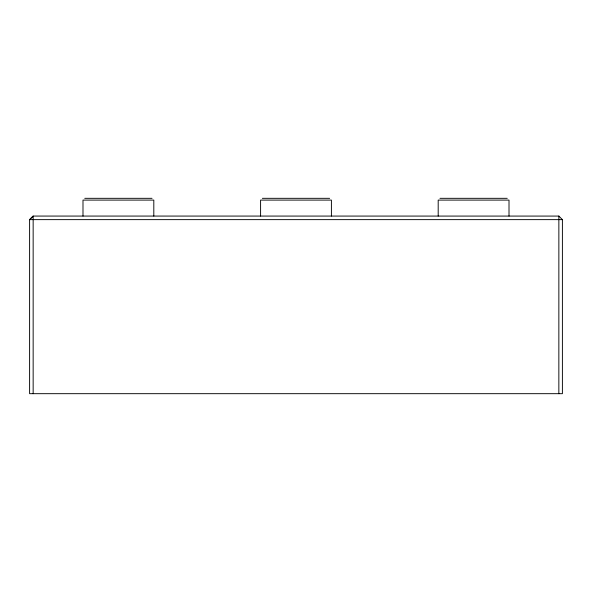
<?xml version="1.0" encoding="UTF-8"?>
<svg xmlns="http://www.w3.org/2000/svg" width="592" height="592" viewBox="0 0 592 592"><rect width="100%" height="100%" fill="white"/><g stroke="black" fill="none" stroke-linecap="round" stroke-linejoin="round"><path stroke-width="0.89" d="M558.848 216.065L562.4 219.632L562.4 393.68L29.6 393.68L29.6 219.632L33.152 216.065L558.863 216.08L558.848 393.68M30.192 219.04L33.152 216.08L33.152 393.68M84.76 198.32L152.04 198.32M262.36 198.32L329.64 198.32M439.96 198.32L507.24 198.32M29.6 219.632L562.4 219.632M509.009 216.065L509.009 200.096L438.191 200.096L438.191 216.065M331.409 216.065L331.409 200.096L260.591 200.096L260.591 216.065M153.809 216.065L153.809 200.096L82.991 200.096L82.991 216.065"/></g></svg>
